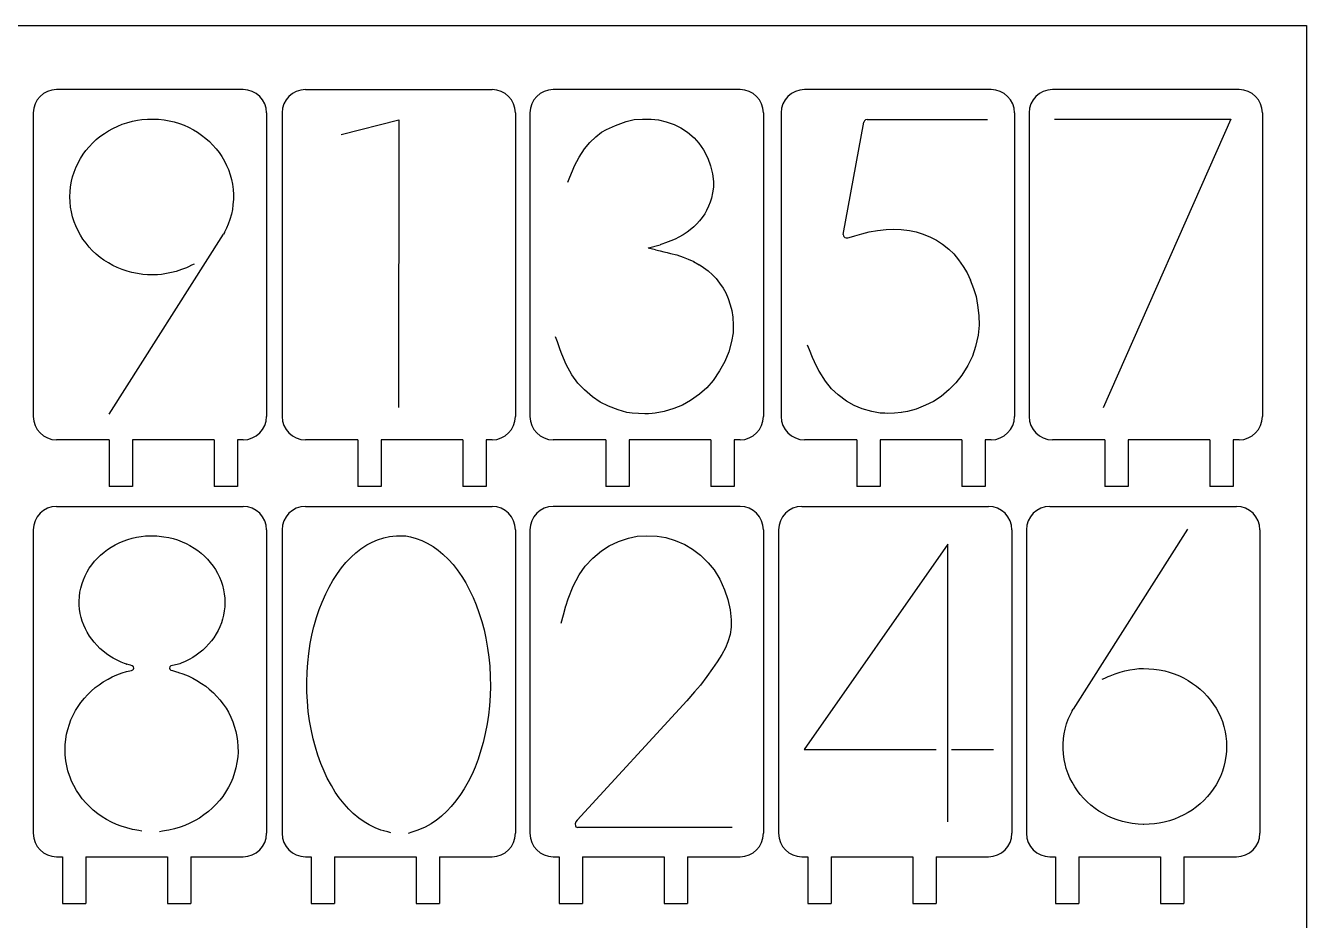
# Model space of a CAD drawing. Header units: millimetres. Extents: x 2133 to 4632, y 1065 to 2652.
# Drawn here: x 4412.8 to 4632.3, y 2152 to 2305.3 of the extents above; entities that cross this region are included whole.
import ezdxf

# ---------------------------------------------------------------- set-up
doc = ezdxf.new("R2010")
doc.units = ezdxf.units.MM
doc.layers.add('细实线', color=7, linetype='Continuous', lineweight=25)

msp = doc.modelspace()

# ---------------------------------------------------------------- linework, layer by layer
at = {"color": 7, "linetype": 'Continuous', "lineweight": 25}
for p, q in [((4450.096, 2294.303), (4418.096, 2294.303)), ((4460.75, 2294.303), (4492.75, 2294.303)), ((4535.243, 2294.303), (4503.243, 2294.303)), ((4578.286, 2294.303), (4546.286, 2294.303)), ((4620.779, 2294.303), (4588.779, 2294.303)), ((4414.096, 2290.303), (4414.096, 2238.303)), ((4454.096, 2290.303), (4454.096, 2238.303)), ((4456.75, 2290.303), (4456.75, 2238.303)), ((4496.75, 2290.303), (4496.75, 2238.303)), ((4499.243, 2290.303), (4499.243, 2238.303)), ((4539.243, 2290.303), (4539.243, 2238.303)), ((4542.286, 2290.303), (4542.286, 2238.303)), ((4582.286, 2290.303), (4582.286, 2238.303)), ((4584.779, 2290.303), (4584.779, 2238.303)), ((4624.779, 2290.303), (4624.779, 2238.303)), ((4427.096, 2234.303), (4418.096, 2234.303)), ((4427.096, 2234.303), (4427.096, 2226.303)), ((4445.096, 2234.303), (4431.096, 2234.303)), ((4431.096, 2234.303), (4431.096, 2226.303)), ((4445.096, 2234.303), (4445.096, 2226.303)), ((4450.096, 2234.303), (4449.096, 2234.303)), ((4449.096, 2234.303), (4449.096, 2226.303)), ((4469.75, 2234.303), (4460.75, 2234.303)), ((4469.75, 2234.303), (4469.75, 2226.303)), ((4487.75, 2234.303), (4473.75, 2234.303)), ((4473.75, 2234.303), (4473.75, 2226.303)), ((4487.75, 2234.303), (4487.75, 2226.303)), ((4492.75, 2234.303), (4491.75, 2234.303)), ((4491.75, 2234.303), (4491.75, 2226.303)), ((4512.243, 2234.303), (4503.243, 2234.303)), ((4512.243, 2234.303), (4512.243, 2226.303)), ((4530.243, 2234.303), (4516.243, 2234.303)), ((4516.243, 2234.303), (4516.243, 2226.303)), ((4530.243, 2234.303), (4530.243, 2226.303)), ((4535.243, 2234.303), (4534.243, 2234.303)), ((4534.243, 2234.303), (4534.243, 2226.303)), ((4555.286, 2234.303), (4546.286, 2234.303)), ((4555.286, 2234.303), (4555.286, 2226.303)), ((4573.286, 2234.303), (4559.286, 2234.303)), ((4559.286, 2234.303), (4559.286, 2226.303)), ((4573.286, 2234.303), (4573.286, 2226.303)), ((4578.286, 2234.303), (4577.286, 2234.303)), ((4577.286, 2234.303), (4577.286, 2226.303)), ((4597.779, 2234.303), (4588.779, 2234.303)), ((4597.779, 2234.303), (4597.779, 2226.303)), ((4615.779, 2234.303), (4601.779, 2234.303)), ((4601.779, 2234.303), (4601.779, 2226.303)), ((4615.779, 2234.303), (4615.779, 2226.303)), ((4620.779, 2234.303), (4619.779, 2234.303)), ((4619.779, 2234.303), (4619.779, 2226.303)), ((4431.096, 2226.303), (4427.096, 2226.303)), ((4449.096, 2226.303), (4445.096, 2226.303)), ((4473.75, 2226.303), (4469.75, 2226.303)), ((4491.75, 2226.303), (4487.75, 2226.303)), ((4516.243, 2226.303), (4512.243, 2226.303)), ((4534.243, 2226.303), (4530.243, 2226.303)), ((4559.286, 2226.303), (4555.286, 2226.303)), ((4577.286, 2226.303), (4573.286, 2226.303)), ((4601.779, 2226.303), (4597.779, 2226.303)), ((4619.779, 2226.303), (4615.779, 2226.303)), ((4418.096, 2222.891), (4450.096, 2222.891)), ((4460.75, 2222.891), (4492.75, 2222.891)), ((4535.243, 2222.891), (4503.243, 2222.891)), ((4545.842, 2222.891), (4577.842, 2222.891)), ((4588.335, 2222.891), (4620.335, 2222.891)), ((4414.096, 2218.891), (4414.096, 2166.891)), ((4454.096, 2218.891), (4454.096, 2166.891)), ((4456.75, 2218.891), (4456.75, 2166.891)), ((4496.75, 2218.891), (4496.75, 2166.891)), ((4499.243, 2218.891), (4499.243, 2166.891)), ((4539.243, 2218.891), (4539.243, 2166.891)), ((4541.842, 2218.891), (4541.842, 2166.891)), ((4581.842, 2218.891), (4581.842, 2166.891)), ((4584.335, 2218.891), (4584.335, 2166.891)), ((4624.335, 2218.891), (4624.335, 2166.891)), ((4418.096, 2162.891), (4419.096, 2162.891)), ((4419.096, 2162.891), (4419.096, 2154.891)), ((4423.096, 2162.891), (4423.096, 2154.891)), ((4423.096, 2162.891), (4437.096, 2162.891)), ((4437.096, 2162.891), (4437.096, 2154.891)), ((4441.096, 2162.891), (4450.096, 2162.891)), ((4441.096, 2162.891), (4441.096, 2154.891)), ((4460.75, 2162.891), (4461.75, 2162.891)), ((4461.75, 2162.891), (4461.75, 2154.891)), ((4465.75, 2162.891), (4465.75, 2154.891)), ((4465.75, 2162.891), (4479.75, 2162.891)), ((4479.75, 2162.891), (4479.75, 2154.891)), ((4483.75, 2162.891), (4492.75, 2162.891)), ((4483.75, 2162.891), (4483.75, 2154.891)), ((4503.243, 2162.891), (4504.243, 2162.891)), ((4504.243, 2162.891), (4504.243, 2154.891)), ((4508.243, 2162.891), (4508.243, 2154.891)), ((4508.243, 2162.891), (4522.243, 2162.891)), ((4522.243, 2162.891), (4522.243, 2154.891)), ((4526.243, 2162.891), (4535.243, 2162.891)), ((4526.243, 2162.891), (4526.243, 2154.891)), ((4545.842, 2162.891), (4546.842, 2162.891)), ((4546.842, 2162.891), (4546.842, 2154.891)), ((4550.842, 2162.891), (4550.842, 2154.891)), ((4550.842, 2162.891), (4564.842, 2162.891)), ((4564.842, 2162.891), (4564.842, 2154.891)), ((4568.842, 2162.891), (4577.842, 2162.891)), ((4568.842, 2162.891), (4568.842, 2154.891)), ((4588.335, 2162.891), (4589.335, 2162.891)), ((4589.335, 2162.891), (4589.335, 2154.891)), ((4593.335, 2162.891), (4593.335, 2154.891)), ((4593.335, 2162.891), (4607.335, 2162.891)), ((4607.335, 2162.891), (4607.335, 2154.891)), ((4611.335, 2162.891), (4620.335, 2162.891)), ((4611.335, 2162.891), (4611.335, 2154.891)), ((4419.096, 2154.891), (4423.096, 2154.891)), ((4437.096, 2154.891), (4441.096, 2154.891)), ((4461.75, 2154.891), (4465.75, 2154.891)), ((4479.75, 2154.891), (4483.75, 2154.891)), ((4504.243, 2154.891), (4508.243, 2154.891)), ((4522.243, 2154.891), (4526.243, 2154.891)), ((4546.842, 2154.891), (4550.842, 2154.891)), ((4564.842, 2154.891), (4568.842, 2154.891)), ((4589.335, 2154.891), (4593.335, 2154.891)), ((4607.335, 2154.891), (4611.335, 2154.891))]:
    msp.add_line(p, q, dxfattribs=at)
for points in [[(4426.976, 2287.241), (4427.723, 2287.644)], [(4427.723, 2287.644), (4428.578, 2288.05)], [(4428.578, 2288.05), (4429.341, 2288.364)], [(4429.341, 2288.364), (4430.163, 2288.629)], [(4430.163, 2288.629), (4431.102, 2288.877)], [(4431.102, 2288.877), (4431.961, 2289.056)], [(4431.961, 2289.056), (4432.743, 2289.157)], [(4432.743, 2289.157), (4433.669, 2289.23)], [(4433.669, 2289.23), (4434.565, 2289.258)], [(4434.565, 2289.258), (4434.602, 2289.258)], [(4434.652, 2289.262), (4434.682, 2289.261)], [(4434.682, 2289.261), (4435.56, 2289.211)], [(4435.56, 2289.211), (4436.548, 2289.103)], [(4436.548, 2289.103), (4437.402, 2288.962)], [(4437.402, 2288.962), (4438.237, 2288.757)], [(4438.237, 2288.757), (4439.161, 2288.476)], [(4439.161, 2288.476), (4439.955, 2288.189)], [(4439.955, 2288.189), (4440.716, 2287.843)], [(4440.716, 2287.843), (4441.553, 2287.408)], [(4441.553, 2287.408), (4442.268, 2286.988)], [(4511.513, 2286.983), (4512.351, 2287.476)], [(4512.351, 2287.476), (4513.892, 2288.148)], [(4513.892, 2288.148), (4515.753, 2288.833)], [(4515.753, 2288.833), (4517.126, 2289.153)], [(4517.126, 2289.153), (4518.522, 2289.264)], [(4518.522, 2289.264), (4520.012, 2289.257)], [(4520.012, 2289.257), (4521.259, 2289.117)], [(4521.259, 2289.117), (4522.601, 2288.787)], [(4522.601, 2288.787), (4523.974, 2288.313)], [(4523.974, 2288.313), (4525.094, 2287.776)], [(4525.094, 2287.776), (4526.228, 2287.011)], [(4423.682, 2284.516), (4424.315, 2285.185)], [(4424.315, 2285.185), (4424.893, 2285.731)], [(4424.893, 2285.731), (4425.545, 2286.257)], [(4425.545, 2286.257), (4426.299, 2286.803)], [(4426.299, 2286.803), (4426.976, 2287.241)], [(4442.268, 2286.988), (4442.939, 2286.52)], [(4442.939, 2286.52), (4443.671, 2285.948)], [(4443.671, 2285.948), (4444.289, 2285.411)], [(4444.289, 2285.411), (4444.853, 2284.838)], [(4508.61, 2284.172), (4509.506, 2285.232)], [(4509.506, 2285.232), (4510.513, 2286.186)], [(4510.513, 2286.186), (4511.513, 2286.983)], [(4526.228, 2287.011), (4527.362, 2286.06)], [(4527.362, 2286.06), (4528.209, 2285.147)], [(4422.186, 2282.471), (4422.681, 2283.244)], [(4422.681, 2283.244), (4423.141, 2283.882)], [(4423.141, 2283.882), (4423.682, 2284.516)], [(4444.853, 2284.838), (4445.461, 2284.147)], [(4445.461, 2284.147), (4445.966, 2283.508)], [(4445.966, 2283.508), (4446.409, 2282.844)], [(4507.667, 2282.737), (4508.61, 2284.172)], [(4528.209, 2285.147), (4528.996, 2283.959)], [(4528.996, 2283.959), (4529.709, 2282.567)], [(4421.11, 2280.17), (4421.46, 2281.065)], [(4421.446, 2281.029), (4421.775, 2281.744)], [(4421.775, 2281.744), (4422.186, 2282.471)], [(4446.409, 2282.844), (4446.873, 2282.053)], [(4446.873, 2282.053), (4447.248, 2281.327)], [(4447.248, 2281.327), (4447.554, 2280.59)], [(4506.513, 2280.408), (4506.856, 2281.215)], [(4506.856, 2281.215), (4507.667, 2282.737)], [(4529.709, 2282.567), (4530.187, 2281.261)], [(4530.187, 2281.261), (4530.503, 2279.892)], [(4420.505, 2277.664), (4420.664, 2278.59)], [(4420.664, 2278.59), (4420.847, 2279.366)], [(4420.847, 2279.366), (4421.11, 2280.17)], [(4447.554, 2280.59), (4447.857, 2279.716)], [(4447.857, 2279.716), (4448.084, 2278.918)], [(4448.084, 2278.918), (4448.238, 2278.124)], [(4505.717, 2278.425), (4506.078, 2279.324)], [(4506.078, 2279.324), (4506.513, 2280.408)], [(4530.503, 2279.892), (4530.678, 2278.563)], [(4420.385, 2275.988), (4420.408, 2276.799)], [(4420.408, 2276.799), (4420.505, 2277.664)], [(4448.238, 2278.124), (4448.359, 2277.188)], [(4448.359, 2277.188), (4448.421, 2276.338)], [(4530.547, 2276.633), (4530.36, 2275.702)], [(4530.671, 2277.575), (4530.547, 2276.633)], [(4530.678, 2278.563), (4530.671, 2277.575)], [(4420.418, 2275.04), (4420.385, 2275.988)], [(4420.497, 2274.174), (4420.414, 2275.077)], [(4448.34, 2274.573), (4448.229, 2273.734)], [(4448.411, 2275.517), (4448.34, 2274.573)], [(4448.421, 2276.338), (4448.411, 2275.517)], [(4529.866, 2274.318), (4529.521, 2273.598)], [(4530.15, 2275.006), (4529.866, 2274.318)], [(4530.36, 2275.702), (4530.15, 2275.006)], [(4420.638, 2273.388), (4420.497, 2274.174)], [(4420.858, 2272.482), (4420.638, 2273.388)], [(4421.107, 2271.662), (4420.858, 2272.482)], [(4447.801, 2272.058), (4447.525, 2271.264)], [(4448.056, 2272.95), (4447.801, 2272.058)], [(4448.229, 2273.734), (4448.056, 2272.95)], [(4528.779, 2272.411), (4528.301, 2271.793)], [(4529.188, 2273.009), (4528.779, 2272.411)], [(4529.521, 2273.598), (4529.188, 2273.009)], [(4421.396, 2270.938), (4421.107, 2271.662)], [(4421.787, 2270.107), (4421.396, 2270.938)], [(4422.19, 2269.358), (4421.787, 2270.107)], [(4447.227, 2270.571), (4446.881, 2269.854)], [(4447.525, 2271.264), (4447.227, 2270.571)], [(4526.161, 2269.854), (4525.516, 2269.444)], [(4526.719, 2270.271), (4526.161, 2269.854)], [(4527.327, 2270.789), (4526.719, 2270.271)], [(4527.854, 2271.291), (4527.327, 2270.789)], [(4528.301, 2271.793), (4527.854, 2271.291)], [(4556.125, 2269.599), (4557.357, 2269.911)], [(4557.357, 2269.911), (4558.797, 2270.178)], [(4558.797, 2270.178), (4560.303, 2270.362)], [(4560.303, 2270.362), (4561.56, 2270.42)], [(4561.56, 2270.42), (4562.887, 2270.348)], [(4562.887, 2270.348), (4564.288, 2270.174)], [(4564.288, 2270.174), (4565.447, 2269.932)], [(4565.447, 2269.932), (4566.639, 2269.541)], [(4422.612, 2268.707), (4422.19, 2269.358)], [(4423.154, 2267.969), (4422.612, 2268.707)], [(4423.694, 2267.31), (4423.154, 2267.969)], [(4521.695, 2267.778), (4521.536, 2267.732)], [(4521.848, 2267.823), (4521.695, 2267.778)], [(4522.494, 2268.04), (4521.83, 2267.818)], [(4523.355, 2268.367), (4522.494, 2268.04)], [(4524.114, 2268.689), (4523.355, 2268.367)], [(4524.778, 2269.022), (4524.114, 2268.689)], [(4525.516, 2269.444), (4524.778, 2269.022)], [(4553.959, 2268.986), (4554.927, 2269.271)], [(4554.915, 2269.268), (4556.125, 2269.599)], [(4566.639, 2269.541), (4567.894, 2269.023)], [(4567.894, 2269.023), (4568.919, 2268.492)], [(4568.919, 2268.492), (4569.939, 2267.801)], [(4569.939, 2267.801), (4571.005, 2266.952)], [(4424.231, 2266.748), (4423.694, 2267.31)], [(4424.905, 2266.122), (4424.231, 2266.748)], [(4425.566, 2265.566), (4424.905, 2266.122)], [(4426.204, 2265.108), (4425.566, 2265.566)], [(4521.534, 2266.694), (4522.2, 2266.523)], [(4522.2, 2266.523), (4522.78, 2266.383)], [(4522.78, 2266.383), (4523.337, 2266.253)], [(4523.337, 2266.253), (4524.385, 2265.968)], [(4524.385, 2265.968), (4525.477, 2265.618)], [(4525.477, 2265.618), (4526.373, 2265.278)], [(4571.005, 2266.952), (4571.86, 2266.141)], [(4571.86, 2266.141), (4572.676, 2265.164)], [(4426.991, 2264.61), (4426.204, 2265.108)], [(4427.757, 2264.169), (4426.991, 2264.61)], [(4428.475, 2263.832), (4427.757, 2264.169)], [(4429.357, 2263.479), (4428.475, 2263.832)], [(4430.209, 2263.186), (4429.357, 2263.479)], [(4439.511, 2263.467), (4438.605, 2263.166)], [(4440.355, 2263.795), (4439.511, 2263.467)], [(4440.704, 2263.952), (4440.355, 2263.795)], [(4441.255, 2264.202), (4440.701, 2263.95)], [(4441.695, 2264.402), (4441.255, 2264.202)], [(4526.373, 2265.278), (4527.317, 2264.83)], [(4527.288, 2264.844), (4528.267, 2264.31)], [(4528.235, 2264.327), (4528.999, 2263.843)], [(4528.999, 2263.843), (4529.763, 2263.25)], [(4529.763, 2263.25), (4530.537, 2262.558)], [(4572.676, 2265.164), (4573.507, 2264.002)], [(4573.507, 2264.002), (4574.156, 2262.921)], [(4430.999, 2262.98), (4430.209, 2263.186)], [(4431.956, 2262.79), (4430.999, 2262.98)], [(4432.878, 2262.655), (4431.956, 2262.79)], [(4433.695, 2262.592), (4432.878, 2262.655)], [(4434.605, 2262.567), (4433.695, 2262.592)], [(4435.417, 2262.581), (4434.605, 2262.567)], [(4436.102, 2262.648), (4435.417, 2262.581)], [(4436.959, 2262.782), (4436.102, 2262.648)], [(4437.816, 2262.954), (4436.959, 2262.782)], [(4438.605, 2263.166), (4437.816, 2262.954)], [(4530.537, 2262.558), (4531.156, 2261.916)], [(4531.156, 2261.916), (4531.747, 2261.155)], [(4531.747, 2261.155), (4532.332, 2260.275)], [(4574.156, 2262.921), (4574.731, 2261.673)], [(4574.715, 2261.715), (4575.287, 2260.213)], [(4532.332, 2260.275), (4532.784, 2259.467)], [(4532.784, 2259.467), (4533.183, 2258.533)], [(4575.287, 2260.213), (4575.69, 2258.873)], [(4575.69, 2258.873), (4575.97, 2257.354)], [(4533.183, 2258.533), (4533.559, 2257.45)], [(4533.559, 2257.45), (4533.822, 2256.48)], [(4575.97, 2257.354), (4576.161, 2255.581)], [(4533.822, 2256.48), (4533.989, 2255.32)], [(4533.989, 2255.32), (4534.073, 2253.931)], [(4576.161, 2255.581), (4576.216, 2253.952)], [(4534.051, 2252.636), (4533.801, 2251.123)], [(4534.073, 2253.931), (4534.051, 2252.636)], [(4576.216, 2253.952), (4576.035, 2252.211)], [(4503.935, 2251.086), (4503.644, 2251.951)], [(4504.414, 2249.727), (4503.932, 2251.096)], [(4533.801, 2251.123), (4533.298, 2249.364)], [(4547.136, 2249.715), (4546.8, 2250.542)], [(4575.623, 2250.289), (4575.068, 2248.624)], [(4576.035, 2252.211), (4575.623, 2250.289)], [(4504.682, 2248.969), (4504.414, 2249.727)], [(4505.448, 2247.214), (4504.682, 2248.969)], [(4533.298, 2249.364), (4532.65, 2247.738)], [(4547.675, 2248.408), (4547.136, 2249.715)], [(4547.98, 2247.672), (4547.675, 2248.409)], [(4575.068, 2248.624), (4574.275, 2247.028)], [(4506.431, 2245.444), (4505.448, 2247.214)], [(4531.748, 2246.124), (4530.625, 2244.495)], [(4532.65, 2247.738), (4531.748, 2246.124)], [(4548.824, 2246.002), (4547.98, 2247.672)], [(4549.872, 2244.347), (4548.789, 2246.057)], [(4574.275, 2247.028), (4573.26, 2245.374)], [(4507.419, 2244.039), (4506.431, 2245.444)], [(4508.564, 2242.844), (4507.419, 2244.039)], [(4530.625, 2244.495), (4529.539, 2243.224)], [(4550.898, 2243.063), (4549.872, 2244.347)], [(4572.256, 2244.054), (4571.096, 2242.901)], [(4573.26, 2245.374), (4572.256, 2244.054)], [(4509.963, 2241.647), (4508.564, 2242.844)], [(4511.282, 2240.738), (4509.963, 2241.647)], [(4528.27, 2242.119), (4526.778, 2241.05)], [(4529.539, 2243.224), (4528.27, 2242.119)], [(4552.072, 2241.989), (4550.898, 2243.063)], [(4553.488, 2240.938), (4552.072, 2241.989)], [(4569.702, 2241.744), (4568.408, 2240.864)], [(4571.096, 2242.901), (4569.702, 2241.744)], [(4512.687, 2240.048), (4511.282, 2240.738)], [(4514.344, 2239.422), (4512.687, 2240.048)], [(4515.85, 2239.014), (4514.344, 2239.422)], [(4522.213, 2239.159), (4520.685, 2238.857)], [(4523.917, 2239.665), (4522.213, 2239.159)], [(4525.409, 2240.262), (4523.917, 2239.665)], [(4526.778, 2241.05), (4525.409, 2240.262)], [(4554.803, 2240.169), (4553.488, 2240.938)], [(4556.198, 2239.619), (4554.803, 2240.169)], [(4557.83, 2239.154), (4556.198, 2239.619)], [(4559.288, 2238.892), (4557.83, 2239.154)], [(4563.975, 2239.162), (4562.881, 2238.981)], [(4565.421, 2239.582), (4563.975, 2239.162)], [(4567.04, 2240.217), (4565.421, 2239.582)], [(4568.408, 2240.864), (4567.04, 2240.217)], [(4516.756, 2238.88), (4515.85, 2239.014)], [(4517.831, 2238.794), (4516.756, 2238.88)], [(4518.952, 2238.765), (4517.831, 2238.794)], [(4519.574, 2238.775), (4518.952, 2238.765)], [(4520.161, 2238.805), (4519.574, 2238.775)], [(4520.685, 2238.857), (4520.161, 2238.805)], [(4559.63, 2238.863), (4559.288, 2238.892)], [(4560.046, 2238.845), (4559.63, 2238.863)], [(4560.494, 2238.839), (4560.046, 2238.845)], [(4561.721, 2238.877), (4560.494, 2238.839)], [(4562.926, 2238.988), (4561.721, 2238.877)], [(4429.52, 2216.944), (4430.331, 2217.231)], [(4430.331, 2217.231), (4431.068, 2217.449)], [(4431.068, 2217.449), (4431.802, 2217.611)], [(4431.802, 2217.611), (4432.629, 2217.752)], [(4432.629, 2217.752), (4433.348, 2217.837)], [(4433.348, 2217.837), (4433.61, 2217.853)], [(4433.61, 2217.853), (4433.932, 2217.863)], [(4433.932, 2217.863), (4434.286, 2217.867)], [(4434.286, 2217.867), (4434.783, 2217.86)], [(4434.783, 2217.86), (4435.264, 2217.842)], [(4435.264, 2217.842), (4435.69, 2217.813)], [(4435.69, 2217.813), (4436.473, 2217.712)], [(4436.473, 2217.712), (4437.345, 2217.555)], [(4437.345, 2217.555), (4438.107, 2217.376)], [(4438.107, 2217.376), (4438.822, 2217.148)], [(4438.822, 2217.148), (4439.625, 2216.846)], [(4472.176, 2216.795), (4473.115, 2217.184)], [(4473.115, 2217.184), (4474.198, 2217.527)], [(4474.198, 2217.527), (4475.179, 2217.746)], [(4475.179, 2217.746), (4475.744, 2217.816)], [(4475.744, 2217.816), (4476.387, 2217.862)], [(4476.387, 2217.862), (4477.03, 2217.877)], [(4477.03, 2217.877), (4477.374, 2217.872)], [(4477.374, 2217.872), (4477.692, 2217.856)], [(4477.692, 2217.856), (4477.963, 2217.83)], [(4477.963, 2217.83), (4478.781, 2217.67)], [(4478.781, 2217.67), (4479.76, 2217.392)], [(4479.76, 2217.392), (4480.69, 2217.052)], [(4514.409, 2216.897), (4516.113, 2217.479)], [(4516.113, 2217.479), (4517.585, 2217.771)], [(4517.585, 2217.771), (4519.278, 2217.864)], [(4519.278, 2217.864), (4521.044, 2217.793)], [(4521.044, 2217.793), (4522.519, 2217.549)], [(4522.519, 2217.549), (4524.135, 2217.044)], [(4425.625, 2214.539), (4426.245, 2215.068)], [(4426.245, 2215.068), (4426.826, 2215.51)], [(4426.826, 2215.51), (4427.438, 2215.905)], [(4427.438, 2215.905), (4428.164, 2216.322)], [(4428.164, 2216.322), (4428.83, 2216.659)], [(4428.83, 2216.659), (4429.52, 2216.944)], [(4439.625, 2216.846), (4440.323, 2216.541)], [(4440.323, 2216.541), (4440.966, 2216.199)], [(4440.966, 2216.199), (4441.683, 2215.767)], [(4441.683, 2215.767), (4442.3, 2215.351)], [(4442.3, 2215.351), (4442.859, 2214.907)], [(4468.591, 2214.21), (4469.405, 2214.969)], [(4469.405, 2214.969), (4470.267, 2215.628)], [(4470.267, 2215.628), (4471.269, 2216.289)], [(4471.269, 2216.289), (4472.176, 2216.795)], [(4480.69, 2217.052), (4481.599, 2216.608)], [(4481.599, 2216.608), (4482.62, 2216.008)], [(4482.62, 2216.008), (4483.515, 2215.389)], [(4483.515, 2215.389), (4484.333, 2214.692)], [(4510.038, 2214.048), (4511.495, 2215.314)], [(4511.495, 2215.314), (4512.814, 2216.167)], [(4512.814, 2216.167), (4514.409, 2216.897)], [(4524.135, 2217.044), (4525.78, 2216.353)], [(4525.78, 2216.353), (4527.104, 2215.599)], [(4527.104, 2215.599), (4528.469, 2214.534)], [(4423.714, 2212.31), (4424.125, 2212.887)], [(4424.125, 2212.887), (4424.626, 2213.513)], [(4424.626, 2213.513), (4425.105, 2214.046)], [(4425.105, 2214.046), (4425.625, 2214.539)], [(4442.859, 2214.907), (4443.468, 2214.366)], [(4443.468, 2214.366), (4443.989, 2213.849)], [(4443.989, 2213.849), (4444.448, 2213.316)], [(4444.448, 2213.316), (4444.936, 2212.679)], [(4466.932, 2212.366), (4467.698, 2213.269)], [(4467.698, 2213.269), (4468.591, 2214.21)], [(4484.333, 2214.692), (4485.248, 2213.806)], [(4485.248, 2213.806), (4486.048, 2212.935)], [(4486.048, 2212.935), (4486.766, 2212.01)], [(4508.715, 2212.638), (4510.038, 2214.048)], [(4528.469, 2214.534), (4529.807, 2213.258)], [(4529.807, 2213.258), (4530.824, 2212.021)], [(4422.7, 2210.346), (4422.987, 2210.992)], [(4422.987, 2210.992), (4423.352, 2211.701)], [(4423.352, 2211.701), (4423.714, 2212.31)], [(4444.936, 2212.679), (4445.345, 2212.078)], [(4445.345, 2212.078), (4445.687, 2211.471)], [(4445.687, 2211.471), (4446.037, 2210.752)], [(4446.037, 2210.752), (4446.317, 2210.08)], [(4465.464, 2210.202), (4466.227, 2211.386)], [(4466.227, 2211.386), (4466.932, 2212.366)], [(4486.766, 2212.01), (4487.557, 2210.872)], [(4487.557, 2210.872), (4488.241, 2209.78)], [(4506.667, 2209.215), (4507.695, 2211.194)], [(4507.695, 2211.194), (4508.715, 2212.638)], [(4530.824, 2212.021), (4531.764, 2210.435)], [(4422.112, 2208.197), (4422.258, 2208.9)], [(4422.258, 2208.9), (4422.47, 2209.676)], [(4422.47, 2209.676), (4422.7, 2210.346)], [(4446.317, 2210.08), (4446.527, 2209.415)], [(4446.527, 2209.415), (4446.721, 2208.63)], [(4446.721, 2208.63), (4446.855, 2207.901)], [(4464.234, 2207.912), (4464.813, 2209.082)], [(4464.813, 2209.082), (4465.464, 2210.202)], [(4488.241, 2209.78), (4488.841, 2208.657)], [(4488.841, 2208.657), (4489.487, 2207.302)], [(4505.787, 2207.063), (4506.667, 2209.215)], [(4531.764, 2210.435), (4532.609, 2208.61)], [(4532.609, 2208.61), (4533.166, 2206.928)], [(4421.983, 2206.691), (4422.027, 2207.488)], [(4421.986, 2205.987), (4421.983, 2206.691)], [(4422.027, 2207.488), (4422.112, 2208.197)], [(4446.855, 2207.901), (4446.922, 2207.201)], [(4446.922, 2207.201), (4446.948, 2206.401)], [(4446.948, 2206.401), (4446.928, 2205.68)], [(4463.104, 2205.213), (4463.619, 2206.518)], [(4463.619, 2206.518), (4464.234, 2207.912)], [(4489.487, 2207.302), (4490.037, 2206.018)], [(4505.398, 2205.82), (4505.787, 2207.063)], [(4533.166, 2206.928), (4533.538, 2205.171)], [(4422.05, 2205.301), (4421.986, 2205.987)], [(4422.167, 2204.538), (4422.05, 2205.301)], [(4422.31, 2203.875), (4422.167, 2204.538)], [(4446.714, 2204.25), (4446.551, 2203.57)], [(4446.849, 2205.01), (4446.714, 2204.25)], [(4446.928, 2205.68), (4446.849, 2205.01)], [(4462.668, 2203.883), (4463.104, 2205.213)], [(4490.037, 2206.018), (4490.5, 2204.727)], [(4490.5, 2204.727), (4490.982, 2203.19)], [(4504.565, 2202.899), (4504.979, 2204.349)], [(4504.979, 2204.349), (4505.404, 2205.836)], [(4533.538, 2205.171), (4533.748, 2203.487)], [(4422.505, 2203.237), (4422.31, 2203.875)], [(4422.768, 2202.531), (4422.505, 2203.237)], [(4423.036, 2201.917), (4422.768, 2202.531)], [(4423.349, 2201.335), (4423.036, 2201.917)], [(4446.065, 2202.244), (4445.773, 2201.615)], [(4446.345, 2202.948), (4446.065, 2202.244)], [(4446.551, 2203.57), (4446.345, 2202.948)], [(4461.853, 2200.817), (4462.221, 2202.313)], [(4462.215, 2202.291), (4462.668, 2203.883)], [(4490.982, 2203.19), (4491.378, 2201.743)], [(4533.743, 2202.224), (4533.534, 2200.976)], [(4533.748, 2203.487), (4533.743, 2202.224)], [(4423.742, 2200.693), (4423.349, 2201.335)], [(4424.123, 2200.139), (4423.742, 2200.693)], [(4424.541, 2199.623), (4424.123, 2200.139)], [(4425.049, 2199.06), (4424.541, 2199.623)], [(4444.635, 2199.846), (4444.21, 2199.342)], [(4445.042, 2200.41), (4444.635, 2199.846)], [(4445.451, 2201.047), (4445.042, 2200.41)], [(4445.773, 2201.615), (4445.451, 2201.047)], [(4461.585, 2199.392), (4461.862, 2200.851)], [(4491.378, 2201.743), (4491.686, 2200.316)], [(4491.686, 2200.316), (4491.983, 2198.629)], [(4533.174, 2199.697), (4532.738, 2198.68)], [(4533.534, 2200.976), (4533.174, 2199.697)], [(4425.531, 2198.577), (4425.049, 2199.06)], [(4426.04, 2198.138), (4425.531, 2198.577)], [(4426.649, 2197.666), (4426.04, 2198.138)], [(4427.218, 2197.268), (4426.649, 2197.666)], [(4442.037, 2197.413), (4441.438, 2197.013)], [(4442.711, 2197.913), (4442.037, 2197.413)], [(4443.177, 2198.298), (4442.711, 2197.913)], [(4443.686, 2198.786), (4443.177, 2198.298)], [(4444.21, 2199.342), (4443.686, 2198.786)], [(4461.144, 2196.091), (4461.328, 2197.68)], [(4461.328, 2197.68), (4461.585, 2199.392)], [(4491.983, 2198.629), (4492.206, 2197.049)], [(4532.112, 2197.554), (4531.326, 2196.266)], [(4532.738, 2198.68), (4532.112, 2197.554)], [(4427.803, 2196.919), (4427.218, 2197.268)], [(4428.503, 2196.549), (4427.803, 2196.919)], [(4429.159, 2196.241), (4428.503, 2196.549)], [(4429.45, 2196.123), (4429.159, 2196.241)], [(4429.747, 2196.013), (4429.45, 2196.123)], [(4430.084, 2195.897), (4429.747, 2196.013)], [(4439.019, 2195.878), (4438.781, 2195.828)], [(4439.247, 2195.938), (4439.019, 2195.878)], [(4439.462, 2196.021), (4439.247, 2195.938)], [(4440.136, 2196.32), (4439.462, 2196.021)], [(4440.849, 2196.678), (4440.136, 2196.32)], [(4441.438, 2197.013), (4440.849, 2196.678)], [(4461.044, 2194.54), (4461.144, 2196.091)], [(4492.206, 2197.049), (4492.342, 2195.52)], [(4492.342, 2195.52), (4492.435, 2193.733)], [(4531.326, 2196.266), (4530.549, 2195.102)], [(4426.096, 2192.829), (4426.918, 2193.319)], [(4426.918, 2193.319), (4427.654, 2193.705)], [(4427.654, 2193.705), (4428.459, 2194.055)], [(4428.459, 2194.055), (4429.373, 2194.4)], [(4429.373, 2194.4), (4430.088, 2194.631)], [(4438.866, 2194.506), (4438.914, 2194.492)], [(4438.914, 2194.492), (4439.01, 2194.462)], [(4439.01, 2194.462), (4439.733, 2194.212)], [(4439.733, 2194.212), (4440.633, 2193.85)], [(4440.633, 2193.85), (4441.437, 2193.48)], [(4441.437, 2193.48), (4442.146, 2193.088)], [(4442.146, 2193.088), (4442.949, 2192.585)], [(4460.994, 2192.745), (4461.044, 2194.54)], [(4492.435, 2193.733), (4492.465, 2192.071)], [(4529.581, 2193.767), (4528.469, 2192.298)], [(4530.549, 2195.102), (4529.581, 2193.767)], [(4597.331, 2193.286), (4597.771, 2193.486)], [(4597.77, 2193.486), (4598.325, 2193.738)], [(4598.321, 2193.736), (4598.67, 2193.893)], [(4598.67, 2193.893), (4599.514, 2194.221)], [(4599.514, 2194.221), (4600.421, 2194.522)], [(4600.421, 2194.522), (4601.21, 2194.734)], [(4601.21, 2194.734), (4602.067, 2194.906)], [(4602.067, 2194.906), (4602.924, 2195.04)], [(4602.924, 2195.04), (4603.609, 2195.107)], [(4603.609, 2195.107), (4604.42, 2195.121)], [(4604.42, 2195.121), (4605.331, 2195.096)], [(4605.331, 2195.096), (4606.148, 2195.033)], [(4606.148, 2195.033), (4607.07, 2194.898)], [(4607.07, 2194.898), (4608.027, 2194.708)], [(4608.027, 2194.708), (4608.817, 2194.502)], [(4608.817, 2194.502), (4609.669, 2194.209)], [(4609.669, 2194.209), (4610.55, 2193.856)], [(4610.55, 2193.856), (4611.269, 2193.519)], [(4611.269, 2193.519), (4612.034, 2193.078)], [(4612.034, 2193.078), (4612.821, 2192.58)], [(4423.407, 2190.643), (4424.022, 2191.233)], [(4424.022, 2191.233), (4424.734, 2191.851)], [(4424.734, 2191.851), (4425.378, 2192.352)], [(4425.378, 2192.352), (4426.096, 2192.829)], [(4442.949, 2192.585), (4443.664, 2192.088)], [(4443.664, 2192.088), (4444.283, 2191.585)], [(4444.283, 2191.585), (4444.975, 2190.958)], [(4444.975, 2190.958), (4445.585, 2190.348)], [(4461.003, 2191.097), (4460.994, 2192.745)], [(4461.09, 2189.539), (4461.003, 2191.097)], [(4492.465, 2192.071), (4492.416, 2190.509)], [(4528.469, 2192.298), (4527.445, 2191.154)], [(4612.821, 2192.58), (4613.46, 2192.122)], [(4613.46, 2192.122), (4614.121, 2191.567)], [(4614.121, 2191.567), (4614.795, 2190.94)], [(4614.795, 2190.94), (4615.332, 2190.378)], [(4421.372, 2187.941), (4421.789, 2188.626)], [(4421.789, 2188.626), (4422.284, 2189.313)], [(4422.284, 2189.313), (4422.869, 2190.043)], [(4422.869, 2190.043), (4423.407, 2190.643)], [(4445.585, 2190.348), (4446.099, 2189.75)], [(4446.099, 2189.75), (4446.662, 2189.014)], [(4446.662, 2189.014), (4447.149, 2188.306)], [(4461.252, 2187.775), (4461.09, 2189.539)], [(4492.298, 2188.748), (4492.13, 2187.109)], [(4492.418, 2190.53), (4492.296, 2188.728)], [(4615.332, 2190.378), (4615.872, 2189.719)], [(4615.872, 2189.719), (4616.414, 2188.981)], [(4616.414, 2188.981), (4616.836, 2188.33)], [(4420.575, 2186.348), (4420.934, 2187.116)], [(4420.934, 2187.116), (4421.372, 2187.941)], [(4447.149, 2188.306), (4447.542, 2187.628)], [(4447.542, 2187.628), (4447.959, 2186.8)], [(4447.959, 2186.8), (4448.308, 2186.009)], [(4461.453, 2186.189), (4461.252, 2187.775)], [(4492.135, 2187.139), (4491.903, 2185.637)], [(4591.224, 2185.63), (4591.501, 2186.424)], [(4591.501, 2186.424), (4591.799, 2187.117)], [(4591.799, 2187.117), (4592.145, 2187.834)], [(4616.836, 2188.33), (4617.239, 2187.581)], [(4617.239, 2187.581), (4617.629, 2186.75)], [(4617.629, 2186.75), (4617.918, 2186.026)], [(4419.813, 2183.855), (4420.019, 2184.69)], [(4420.019, 2184.69), (4420.294, 2185.593)], [(4420.294, 2185.593), (4420.575, 2186.348)], [(4448.308, 2186.009), (4448.566, 2185.264)], [(4448.566, 2185.264), (4448.819, 2184.361)], [(4448.819, 2184.361), (4449.01, 2183.503)], [(4461.716, 2184.733), (4461.453, 2186.189)], [(4462.077, 2183.095), (4461.716, 2184.733)], [(4491.907, 2185.659), (4491.58, 2183.97)], [(4590.796, 2183.954), (4590.969, 2184.738)], [(4590.969, 2184.738), (4591.224, 2185.63)], [(4617.918, 2186.026), (4618.167, 2185.206)], [(4618.167, 2185.206), (4618.388, 2184.3)], [(4618.388, 2184.3), (4618.528, 2183.514)], [(4419.556, 2181.178), (4419.592, 2182.075)], [(4419.592, 2182.075), (4419.684, 2183.044)], [(4419.684, 2183.044), (4419.813, 2183.855)], [(4449.01, 2183.503), (4449.12, 2182.703)], [(4449.12, 2182.703), (4449.189, 2181.738)], [(4462.455, 2181.631), (4462.077, 2183.095)], [(4491.233, 2182.462), (4490.844, 2181.117)], [(4491.58, 2183.97), (4491.233, 2182.462)], [(4590.605, 2181.35), (4590.615, 2182.171)], [(4590.615, 2182.171), (4590.685, 2183.116)], [(4590.685, 2183.116), (4590.796, 2183.954)], [(4618.528, 2183.514), (4618.611, 2182.612)], [(4618.608, 2182.648), (4618.64, 2181.7)], [(4419.593, 2180.325), (4419.556, 2181.178)], [(4419.7, 2179.335), (4419.593, 2180.325)], [(4449.149, 2179.979), (4449.021, 2178.997)], [(4449.205, 2180.819), (4449.149, 2179.979)], [(4449.189, 2181.738), (4449.205, 2180.819)], [(4462.875, 2180.309), (4462.455, 2181.631)], [(4463.413, 2178.833), (4462.875, 2180.309)], [(4490.844, 2181.117), (4490.34, 2179.605)], [(4590.666, 2180.5), (4590.605, 2181.35)], [(4590.788, 2179.564), (4590.666, 2180.5)], [(4618.52, 2180.025), (4618.362, 2179.098)], [(4618.618, 2180.889), (4618.52, 2180.025)], [(4618.64, 2181.7), (4618.618, 2180.889)], [(4419.848, 2178.441), (4419.7, 2179.335)], [(4420.058, 2177.62), (4419.848, 2178.441)], [(4420.373, 2176.648), (4420.058, 2177.62)], [(4448.849, 2178.089), (4448.625, 2177.289)], [(4449.021, 2178.997), (4448.849, 2178.089)], [(4463.948, 2177.523), (4463.413, 2178.833)], [(4489.843, 2178.238), (4489.312, 2177.048)], [(4490.34, 2179.605), (4489.843, 2178.238)], [(4590.942, 2178.77), (4590.788, 2179.564)], [(4591.169, 2177.972), (4590.942, 2178.77)], [(4591.472, 2177.098), (4591.169, 2177.972)], [(4618.179, 2178.322), (4617.916, 2177.518)], [(4618.362, 2179.098), (4618.179, 2178.322)], [(4420.685, 2175.846), (4420.362, 2176.683)], [(4421.069, 2175.059), (4420.685, 2175.846)], [(4447.953, 2175.52), (4447.577, 2174.79)], [(4448.302, 2176.365), (4447.953, 2175.52)], [(4448.625, 2177.289), (4448.302, 2176.365)], [(4464.507, 2176.364), (4463.948, 2177.523)], [(4465.202, 2175.082), (4464.507, 2176.364)], [(4488.646, 2175.723), (4487.988, 2174.54)], [(4489.312, 2177.048), (4488.646, 2175.723)], [(4591.778, 2176.361), (4591.472, 2177.098)], [(4592.152, 2175.635), (4591.778, 2176.361)], [(4592.616, 2174.844), (4592.152, 2175.635)], [(4617.251, 2175.944), (4616.839, 2175.217)], [(4617.58, 2176.659), (4617.251, 2175.944)], [(4617.916, 2177.518), (4617.566, 2176.623)], [(4421.532, 2174.246), (4421.051, 2175.096)], [(4422.013, 2173.492), (4421.532, 2174.246)], [(4422.517, 2172.828), (4422.013, 2173.492)], [(4447.08, 2173.955), (4446.572, 2173.198)], [(4447.577, 2174.79), (4447.08, 2173.955)], [(4465.876, 2173.959), (4465.202, 2175.082)], [(4466.555, 2172.99), (4465.876, 2173.959)], [(4487.333, 2173.534), (4486.526, 2172.43)], [(4487.988, 2174.54), (4487.333, 2173.534)], [(4593.059, 2174.18), (4592.616, 2174.844)], [(4593.565, 2173.541), (4593.059, 2174.18)], [(4594.172, 2172.85), (4593.565, 2173.541)], [(4615.885, 2173.806), (4615.344, 2173.172)], [(4616.345, 2174.444), (4615.885, 2173.806)], [(4616.839, 2175.217), (4616.345, 2174.444)], [(4423.154, 2172.086), (4422.517, 2172.828)], [(4423.775, 2171.434), (4423.154, 2172.086)], [(4424.398, 2170.874), (4423.775, 2171.434)], [(4444.764, 2171.177), (4444.136, 2170.636)], [(4445.412, 2171.829), (4444.764, 2171.177)], [(4446.062, 2172.554), (4445.412, 2171.829)], [(4446.572, 2173.198), (4446.062, 2172.554)], [(4467.387, 2171.937), (4466.555, 2172.99)], [(4468.18, 2171.033), (4467.387, 2171.937)], [(4468.96, 2170.284), (4468.18, 2171.033)], [(4485.739, 2171.459), (4484.978, 2170.663)], [(4486.526, 2172.43), (4485.739, 2171.459)], [(4594.736, 2172.277), (4594.172, 2172.85)], [(4595.355, 2171.74), (4594.736, 2172.277)], [(4596.087, 2171.168), (4595.355, 2171.74)], [(4596.757, 2170.7), (4596.087, 2171.168)], [(4613.481, 2171.431), (4612.727, 2170.885)], [(4614.133, 2171.957), (4613.481, 2171.431)], [(4614.71, 2172.503), (4614.133, 2171.957)], [(4615.344, 2173.172), (4614.71, 2172.503)], [(4425.171, 2170.259), (4424.398, 2170.874)], [(4425.912, 2169.727), (4425.171, 2170.259)], [(4426.638, 2169.286), (4425.912, 2169.727)], [(4427.525, 2168.816), (4426.638, 2169.286)], [(4441.856, 2169.089), (4440.961, 2168.638)], [(4442.585, 2169.511), (4441.856, 2169.089)], [(4443.353, 2170.038), (4442.585, 2169.511)], [(4444.136, 2170.636), (4443.353, 2170.038)], [(4469.908, 2169.493), (4468.96, 2170.284)], [(4470.8, 2168.84), (4469.908, 2169.493)], [(4471.666, 2168.334), (4470.8, 2168.84)], [(4483.197, 2169.119), (4482.299, 2168.53)], [(4484.076, 2169.837), (4483.15, 2169.089)], [(4485.006, 2170.689), (4484.05, 2169.815)], [(4597.472, 2170.28), (4596.757, 2170.7)], [(4598.31, 2169.845), (4597.472, 2170.28)], [(4599.071, 2169.499), (4598.31, 2169.845)], [(4599.865, 2169.212), (4599.071, 2169.499)], [(4600.789, 2168.931), (4599.865, 2169.212)], [(4601.623, 2168.726), (4600.789, 2168.931)], [(4608.863, 2169.059), (4607.924, 2168.811)], [(4609.685, 2169.324), (4608.863, 2169.059)], [(4610.448, 2169.638), (4609.685, 2169.324)], [(4611.303, 2170.044), (4610.448, 2169.638)], [(4612.049, 2170.447), (4611.303, 2170.044)], [(4612.727, 2170.885), (4612.049, 2170.447)], [(4428.367, 2168.422), (4427.525, 2168.816)], [(4429.178, 2168.117), (4428.367, 2168.422)], [(4430.158, 2167.812), (4429.178, 2168.117)], [(4431.104, 2167.57), (4430.158, 2167.812)], [(4431.53, 2167.482), (4431.104, 2167.57)], [(4432.197, 2167.348), (4431.53, 2167.482)], [(4432.699, 2167.248), (4432.197, 2167.348)], [(4436.267, 2167.265), (4435.762, 2167.175)], [(4436.937, 2167.385), (4436.267, 2167.265)], [(4437.34, 2167.459), (4436.937, 2167.385)], [(4438.293, 2167.682), (4437.34, 2167.459)], [(4439.279, 2167.966), (4438.293, 2167.682)], [(4440.091, 2168.254), (4439.279, 2167.966)], [(4440.961, 2168.638), (4440.091, 2168.254)], [(4472.704, 2167.843), (4471.666, 2168.334)], [(4473.706, 2167.461), (4472.704, 2167.843)], [(4474.166, 2167.324), (4473.706, 2167.461)], [(4474.867, 2167.121), (4474.161, 2167.326)], [(4475.4, 2166.967), (4474.867, 2167.121)], [(4478.999, 2167.07), (4478.375, 2166.848)], [(4479.822, 2167.363), (4478.999, 2167.07)], [(4480.282, 2167.53), (4479.822, 2167.363)], [(4481.275, 2167.975), (4480.282, 2167.53)], [(4482.299, 2168.53), (4481.275, 2167.975)], [(4602.478, 2168.585), (4601.623, 2168.726)], [(4603.466, 2168.477), (4602.478, 2168.585)], [(4604.343, 2168.427), (4603.466, 2168.477)], [(4604.373, 2168.426), (4604.343, 2168.427)], [(4604.461, 2168.43), (4604.423, 2168.43)], [(4605.357, 2168.458), (4604.461, 2168.43)], [(4606.282, 2168.531), (4605.357, 2168.458)], [(4607.065, 2168.632), (4606.282, 2168.531)], [(4607.924, 2168.811), (4607.065, 2168.632)]]:
    msp.add_lwpolyline(points)
for centre, start, end in [((4418.096, 2290.303), 90, 180), ((4450.096, 2290.303), 0, 90), ((4460.75, 2290.303), 90, 180), ((4492.75, 2290.303), 0, 90), ((4503.243, 2290.303), 90, 180), ((4535.243, 2290.303), 0, 90), ((4546.286, 2290.303), 90, 180), ((4578.286, 2290.303), 0, 90), ((4588.779, 2290.303), 90, 180), ((4620.779, 2290.303), 0, 90), ((4418.096, 2238.303), 180, 270), ((4450.096, 2238.303), 270, 0), ((4460.75, 2238.303), 180, 270), ((4492.75, 2238.303), 270, 0), ((4503.243, 2238.303), 180, 270), ((4535.243, 2238.303), 270, 0), ((4546.286, 2238.303), 180, 270), ((4578.286, 2238.303), 270, 0), ((4588.779, 2238.303), 180, 270), ((4620.779, 2238.303), 270, 0), ((4418.096, 2218.891), 90, 180), ((4450.096, 2218.891), 0, 90), ((4460.75, 2218.891), 90, 180), ((4492.75, 2218.891), 0, 90), ((4503.243, 2218.891), 90, 180), ((4535.243, 2218.891), 0, 90), ((4545.842, 2218.891), 90, 180), ((4577.842, 2218.891), 0, 90), ((4588.335, 2218.891), 90, 180), ((4620.335, 2218.891), 0, 90), ((4418.096, 2166.891), 180, 270), ((4450.096, 2166.891), 270, 0), ((4460.75, 2166.891), 180, 270), ((4492.75, 2166.891), 270, 0), ((4503.243, 2166.891), 180, 270), ((4535.243, 2166.891), 270, 0), ((4545.842, 2166.891), 180, 270), ((4577.842, 2166.891), 270, 0), ((4588.335, 2166.891), 180, 270), ((4620.335, 2166.891), 270, 0)]:
    msp.add_arc(centre, 4, start, end, dxfattribs=at)
at = {"layer": '细实线'}
for p, q in [((4434.602, 2289.258), (4434.652, 2289.262)), ((4466.856, 2286.63), (4476.75, 2289.117)), ((4476.75, 2289.117), (4476.701, 2239.828)), ((4552.939, 2269.461), (4556.462, 2288.731)), ((4556.55, 2288.953), (4556.462, 2288.731)), ((4556.749, 2289.124), (4556.55, 2288.953)), ((4557.016, 2289.204), (4556.749, 2289.124)), ((4557.016, 2289.204), (4577.641, 2289.187)), ((4589.166, 2289.251), (4619.353, 2289.251)), ((4619.353, 2289.251), (4597.457, 2239.807)), ((4446.864, 2269.82), (4446.71, 2269.525)), ((4446.881, 2269.854), (4446.864, 2269.82)), ((4427.107, 2238.709), (4446.71, 2269.525)), ((4519.567, 2267.218), (4521.536, 2267.732)), ((4552.939, 2269.461), (4552.967, 2269.274)), ((4552.967, 2269.274), (4553.056, 2269.112)), ((4553.056, 2269.112), (4553.218, 2268.977)), ((4553.218, 2268.977), (4553.451, 2268.905)), ((4553.451, 2268.905), (4553.723, 2268.917)), ((4553.723, 2268.917), (4553.959, 2268.986)), ((4519.567, 2267.218), (4519.526, 2267.161)), ((4520.742, 2266.874), (4519.526, 2267.161)), ((4520.742, 2266.874), (4521.534, 2266.694)), ((4611.919, 2218.979), (4592.316, 2188.163)), ((4570.851, 2216.407), (4546.259, 2181.278)), ((4570.851, 2168.854), (4570.851, 2216.407)), ((4430.084, 2195.897), (4430.156, 2195.872)), ((4430.517, 2195.763), (4430.156, 2195.872)), ((4430.792, 2195.694), (4430.517, 2195.763)), ((4431.077, 2195.609), (4430.792, 2195.694)), ((4431.275, 2195.412), (4431.077, 2195.609)), ((4431.328, 2195.17), (4431.275, 2195.412)), ((4431.278, 2195.02), (4431.328, 2195.17)), ((4437.522, 2195.397), (4437.456, 2195.17)), ((4437.456, 2195.17), (4437.506, 2195.018)), ((4437.709, 2195.584), (4437.522, 2195.397)), ((4437.948, 2195.667), (4437.709, 2195.584)), ((4438.781, 2195.828), (4437.948, 2195.667)), ((4430.088, 2194.631), (4430.681, 2194.73)), ((4430.681, 2194.73), (4430.956, 2194.811)), ((4430.956, 2194.811), (4431.15, 2194.89)), ((4431.15, 2194.89), (4431.278, 2195.02)), ((4437.506, 2195.018), (4437.668, 2194.865)), ((4437.668, 2194.865), (4437.948, 2194.775)), ((4437.948, 2194.775), (4438.14, 2194.714)), ((4438.14, 2194.714), (4438.303, 2194.671)), ((4438.303, 2194.671), (4438.685, 2194.563)), ((4438.685, 2194.563), (4438.866, 2194.506)), ((4527.445, 2191.154), (4526.112, 2189.592)), ((4507.341, 2169.123), (4526.112, 2189.592)), ((4592.145, 2187.834), (4592.162, 2187.868)), ((4592.162, 2187.868), (4592.316, 2188.163)), ((4546.259, 2181.278), (4568.845, 2181.278)), ((4571.511, 2181.278), (4578.691, 2181.278)), ((4507.129, 2168.851), (4506.99, 2168.511)), ((4507.341, 2169.123), (4507.129, 2168.851)), ((4432.197, 2167.348), (4432.197, 2167.348)), ((4506.99, 2168.511), (4507.023, 2168.185)), ((4507.023, 2168.185), (4507.114, 2168.01)), ((4507.114, 2168.01), (4507.267, 2167.92)), ((4507.267, 2167.92), (4507.453, 2167.89)), ((4533.879, 2167.89), (4507.453, 2167.89)), ((4604.423, 2168.43), (4604.373, 2168.426))]:
    msp.add_line(p, q, dxfattribs=at)
msp.add_lwpolyline([(4232.313, 2305.263), (4632.313, 2305.263), (4632.313, 2005.263), (4232.313, 2005.263)], close=True, dxfattribs=at)

doc.saveas('drawing.dxf')
